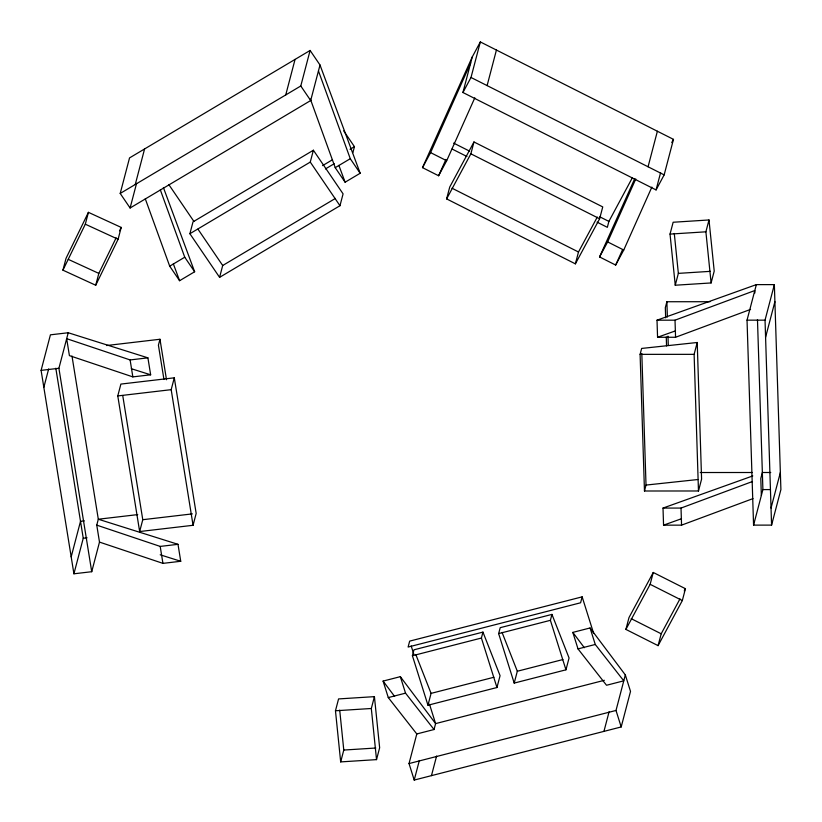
<?xml version="1.0" encoding="UTF-8"?>
<svg xmlns="http://www.w3.org/2000/svg" width="822" height="822" viewBox="0 0 822 822"><rect width="100%" height="100%" fill="white"/><g stroke="black" fill="none" stroke-linecap="round" stroke-linejoin="round"><path stroke-width="1.23" d="M62.934 270.171L66.037 258.334L88.416 212.343L121.204 227.417L118.101 239.264L95.722 285.244L62.934 270.171L85.313 224.19L88.416 212.343M71.987 356.029L98.311 519.227L96.76 525.145L99.493 542.099L91.725 571.711L73.918 573.797L41.1 370.373L50.419 334.831L68.226 332.746L147.909 357.847L150.652 374.801L132.845 376.887L69.408 355.628L66.674 338.674L130.112 359.933L147.909 357.847M43.833 387.326L48.662 368.944M91.725 571.711L58.907 368.287L68.226 332.746M95.722 285.244L98.825 273.397L116.169 237.764M320.005 65L310.685 100.531L130.102 207.997L120.207 193.447L129.537 157.906L310.11 50.45L320.005 65L360.17 173.257L345.117 182.207L335.222 167.667L310.377 99.113M135.26 184.498L144.58 148.957M130.102 207.997L136.586 183.316M71.185 556.854L80.515 521.312L84.327 520.86M117.782 395.927L120.885 384.08L174.295 377.822L196.17 513.442L193.067 525.289L139.658 531.546L117.782 395.927L171.181 389.669L174.295 377.822M73.918 573.797L83.248 538.256L55.814 368.235M106.562 345.528L159.971 339.26L158.42 345.189L163.927 379.343M189.892 233.715L193.006 221.868L313.388 150.231L343.082 193.869L339.969 205.716L219.587 277.353L189.892 233.715L310.274 162.078L313.388 150.231M139.658 531.546L142.771 519.699L122.725 395.495M219.587 277.353L222.7 265.506L335.417 198.421M285.737 94.941L295.057 59.41M120.207 193.447L300.78 85.991L310.11 50.45M352.895 152.594L354.446 146.676L343.688 130.862M462.93 92.506L472.249 56.965L480.336 41.932L673.475 139.36L664.155 174.891L656.069 189.923L462.93 92.506L471.006 77.474L480.336 41.932M446.623 198.903L449.726 187.056L473.975 141.97L602.742 206.918L599.628 218.765L575.379 263.852L446.623 198.903L470.872 153.817L473.975 141.97M487.107 85.591L496.426 50.05M335.468 710.773L338.572 698.926L374.421 696.645L379.641 747.773L376.527 759.62L340.678 761.902L335.468 710.773L371.318 708.492L374.421 696.645M340.678 761.902L343.781 750.054L339.712 710.146M412.408 655.74L413.959 649.812L482.956 632.108L500.064 675.674L496.961 687.521L427.964 705.225L412.408 655.74L481.404 638.036L482.956 632.108M590.073 627.967L595.262 644.469L623.775 680.832L606.533 685.26L578.01 648.897L572.831 632.395L590.073 627.967L625.326 674.913L630.515 691.405L621.196 726.946L414.216 780.068L409.027 763.566L416.795 733.954L388.282 697.58L383.093 681.089L400.345 676.66L435.598 723.607L434.047 729.525L416.795 733.954M427.964 705.225L431.077 693.378L415.809 654.528M414.216 780.068L419.354 760.463M431.458 775.639L436.605 756.034M575.379 263.852L578.493 252.005L597.286 217.07M498.646 633.608L500.208 627.679L551.952 614.404L569.06 657.97L565.957 669.817L514.202 683.092L498.646 633.608L550.391 620.322L551.952 614.404M632.406 177.665L608.886 221.406L607.335 227.324L597.06 222.145M648.065 166.774L657.384 131.232M514.202 683.092L517.315 671.245L502.057 632.395M656.069 189.923L660.6 172.651M670.033 234.095L673.146 222.248L708.996 219.967L714.215 271.096L711.102 282.943L675.252 285.224L670.033 234.095L705.893 231.814L708.996 219.967M640.102 354.354L641.653 348.436L697.22 342.497L701.587 479.134L698.474 490.981L644.469 491.001L640.102 354.354L694.117 354.344L697.22 342.497M582.151 596.854L580.599 602.783L408.113 647.048L409.664 641.119L582.151 596.854L593.597 633.248M709.992 301.715L666.889 301.736L665.327 307.654L665.656 317.847M675.252 285.224L678.356 273.377L674.287 233.469M644.469 491.001L646.02 485.072L641.818 353.542M625.891 629.405L629.005 617.558L653.254 572.472L685.445 588.706L682.332 600.553L658.083 645.64L625.891 629.405L650.14 584.319L653.254 572.472M603.944 731.375L609.092 711.77M621.196 726.946L616.007 710.455L625.326 674.913M658.083 645.64L661.196 633.793L679.989 598.858M747.034 320.159L756.353 284.618L774.355 284.618L780.9 489.573L771.581 525.114L753.569 525.124L747.034 320.159L765.035 320.159L774.355 284.618M765.58 337.236L774.899 301.695M753.569 525.124L762.898 489.583L757.473 319.542M771.036 508.037L780.355 472.496M474.818 97.808L446.685 160.732L438.609 175.754L422.508 167.637L430.594 152.615L470.698 62.883M651.867 187.108L623.744 250.032L615.657 265.064L599.557 256.937L607.643 241.915L635.766 178.99M422.508 167.637L472.249 56.965M438.609 175.754L445.935 159.447M599.557 256.937L634.646 178.888M615.657 265.064L622.46 249.919M119.529 230.869L121.204 227.417M671.749 142.576L673.475 139.36M684.233 590.967L685.445 588.706M322.594 165.623L332.478 159.745M350.049 149.285L354.446 146.676M325.43 168.931L334.215 163.712M163.403 187.56L194.639 271.763L179.597 280.713L169.702 266.174L184.745 257.214L160.331 189.861M335.222 167.667L350.275 158.708L318.453 70.918M750.578 309.391L675.561 337.267L657.559 337.267L657.014 320.19L675.016 320.179L754.802 290.546L754.884 292.981M753.003 498.605L681.561 525.145L663.559 525.155L663.015 508.068L681.017 508.068L752.459 481.517M657.014 320.19L756.353 284.618M657.559 337.267L675.52 330.845M663.015 508.068L752.777 475.928M663.559 525.155L681.51 518.723M388.282 697.58L405.534 693.152L434.047 729.525M578.01 648.897L595.262 644.469M431.077 693.378L493.909 677.256M517.315 671.245L562.895 659.552M604.355 680.297L435.598 723.607L429.495 704.197M409.027 763.566L616.007 710.455M41.1 370.373L58.907 368.287M137.736 514.603L98.311 519.227L178.004 544.328L180.737 561.272L162.931 563.368L99.493 542.099M142.771 519.699L192.358 513.884M83.248 538.256L87.06 537.814M96.76 525.145L160.198 546.414L178.004 544.328M646.02 485.072L697.796 479.534M678.356 273.377L710.372 271.342M343.781 750.054L375.798 748.02M700.231 472.527L752.212 472.506M770.748 472.496L762.354 472.506L760.802 478.425L761.347 495.502M762.898 489.583L770.101 489.583M131.335 368.718L150.652 374.801M160.208 554.809L180.737 561.272M85.313 224.19L118.101 239.264M68.298 259.372L98.825 273.397M471.006 77.474L664.155 174.891M453.641 143.1L469.619 151.156M599.752 216.792L608.886 221.406M470.872 153.817L599.628 218.765M452.079 149.018L466.927 156.509M430.594 152.615L446.685 160.732M607.643 241.915L623.744 250.032M452.008 188.207L578.493 252.005M650.14 584.319L682.332 600.553M631.224 618.678L661.196 633.793M572.831 632.395L584.329 647.705M383.093 681.089L394.591 696.398M300.78 85.991L310.685 100.531M350.275 158.708L360.17 173.257M310.274 162.078L339.969 205.716M168.818 184.58L193.93 221.467M197.948 229.143L222.7 265.506M184.745 257.214L194.639 271.763M338.87 165.366L345.117 182.207M173.35 263.872L179.597 280.713M145.289 198.821L169.702 266.174M550.391 620.322L565.957 669.817M481.404 638.036L496.961 687.521M411.195 645.969L413.867 654.466M400.345 676.66L405.534 693.152M171.181 389.669L193.067 525.289M159.971 339.26L166.506 379.743M130.112 359.933L132.845 376.887M160.198 546.414L162.931 563.368M705.893 231.814L711.102 282.943M371.318 708.492L376.527 759.62M765.035 320.159L771.581 525.114M694.117 354.344L698.474 490.981M675.016 320.179L675.561 337.267M681.017 508.068L681.561 525.145M666.889 301.736L667.372 317.025M667.988 336.147L668.265 345.065M666.272 336.969L666.55 345.898"/></g></svg>
